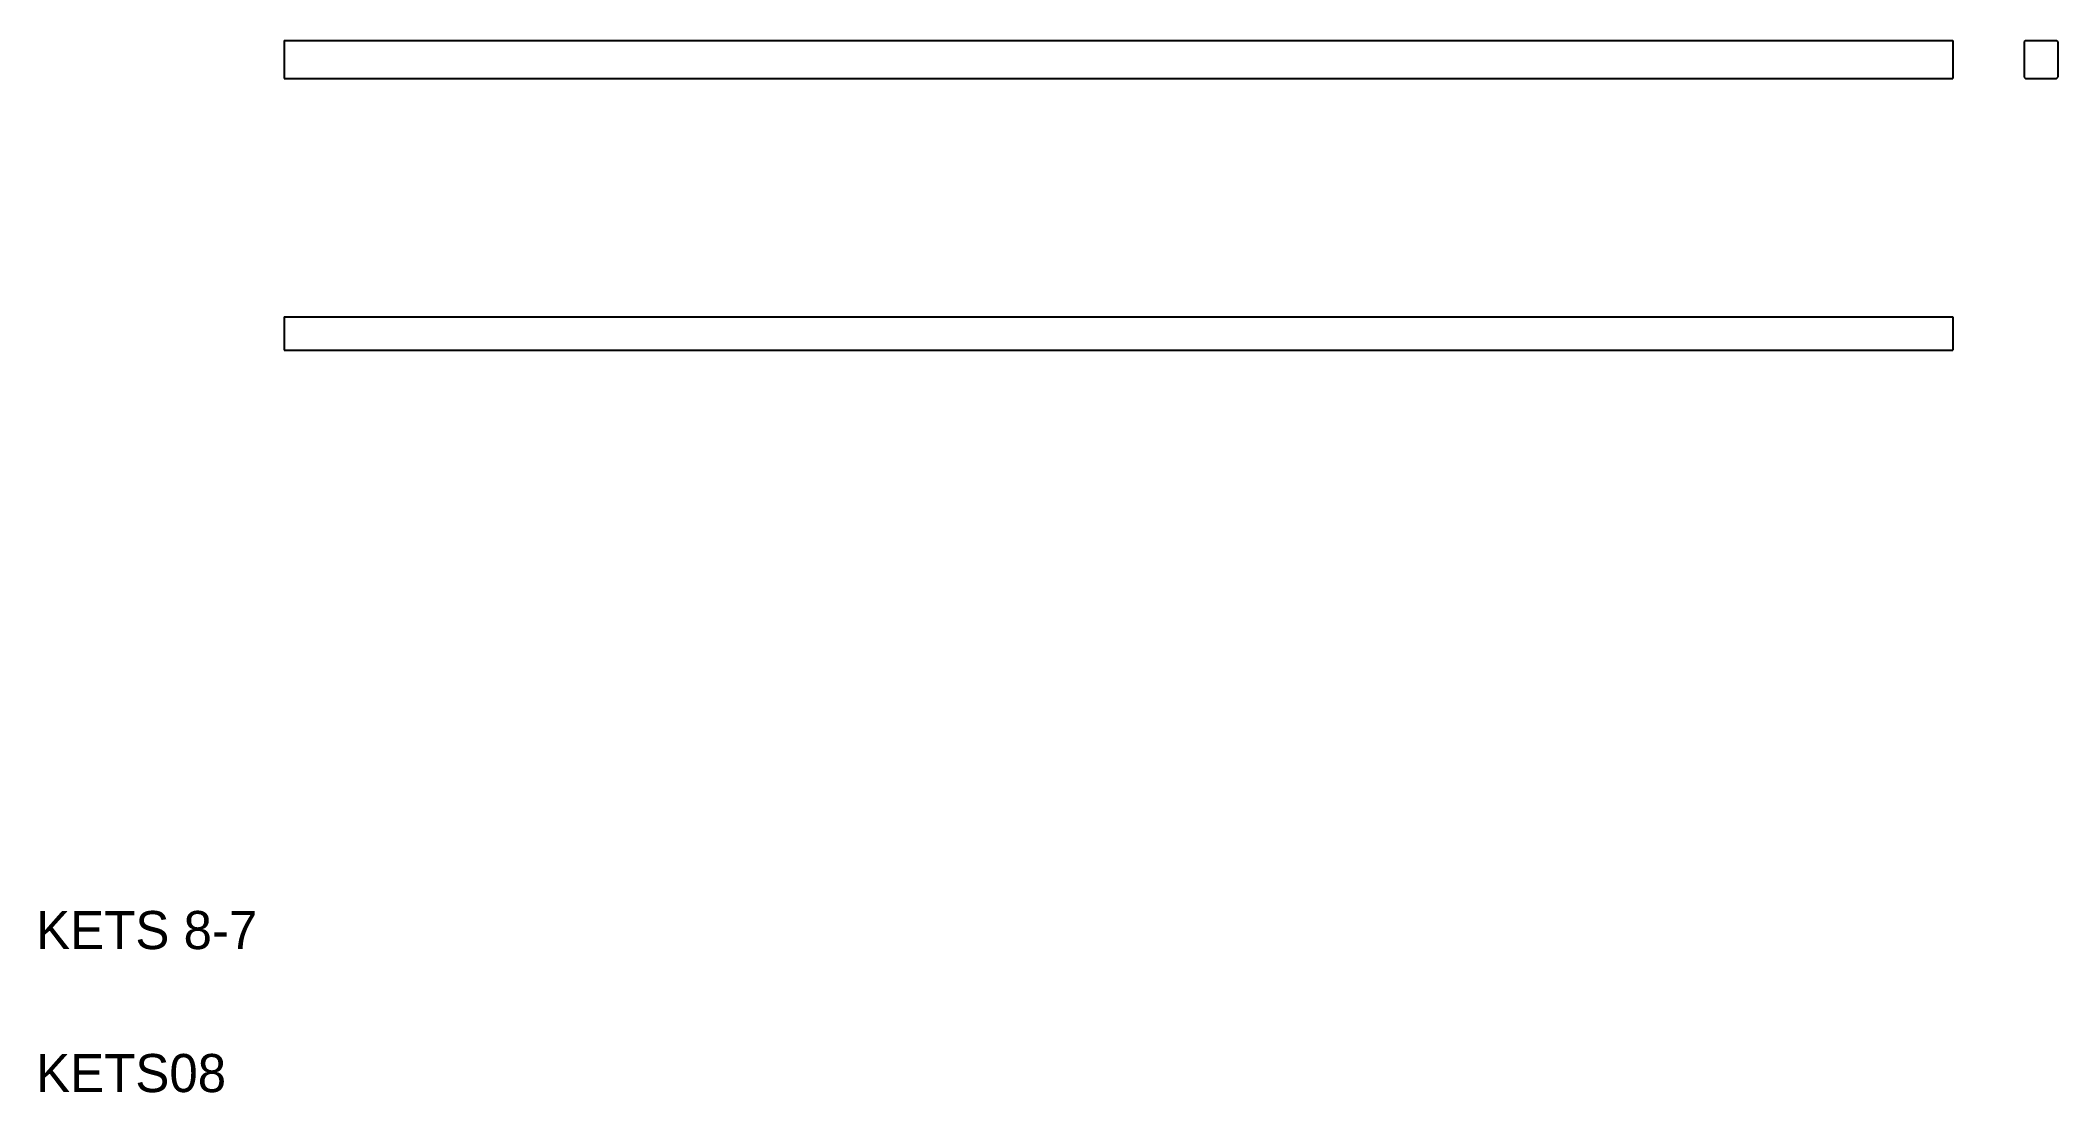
# Model space of a CAD drawing. Extents: x 21 to 444, y 20 to 241.
import ezdxf

# ---------------------------------------------------------------- set-up
doc = ezdxf.new("R2010")
doc.units = 0
doc.layers.get('0').update_dxf_attribs({"linetype": 'CONTINUOUS'})

msp = doc.modelspace()

# ---------------------------------------------------------------- linework, layer by layer
at = {"color": 7, "linetype": 'CONTINUOUS'}
for p, q in [((71.99, 240.64), (421.99, 240.64)), ((71.99, 240.64), (71.99, 232.64)), ((421.99, 240.64), (421.99, 232.64)), ((437.24, 240.64), (436.99, 240.39)), ((436.99, 240.39), (436.99, 232.89)), ((437.24, 240.64), (443.74, 240.64)), ((443.99, 240.39), (443.74, 240.64)), ((443.99, 240.39), (443.99, 232.89)), ((436.99, 232.89), (437.24, 232.64)), ((443.74, 232.64), (443.99, 232.89)), ((71.99, 232.64), (421.99, 232.64)), ((437.24, 232.64), (443.74, 232.64)), ((71.99, 182.64), (421.99, 182.64)), ((71.99, 182.64), (71.99, 175.64)), ((421.99, 182.64), (421.99, 175.64)), ((71.99, 175.64), (421.99, 175.64))]:
    msp.add_line(p, q, dxfattribs=at)

# ---------------------------------------------------------------- texts
for s, p in [('KETS 8-7', (20, 50)), ('KETS08', (20, 20))]:
    msp.add_text(s, height=8, dxfattribs=at).set_placement(p)

doc.saveas('drawing.dxf')
